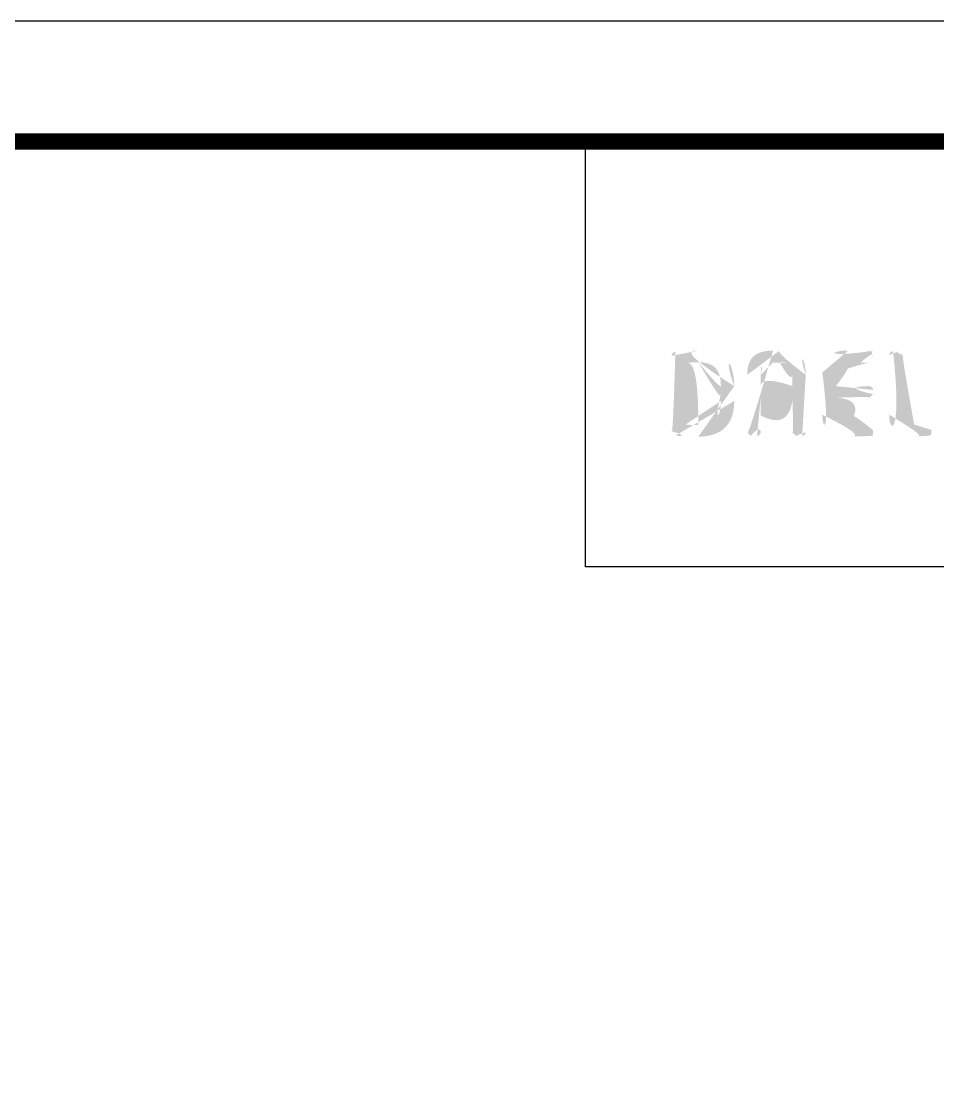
# Model space of a CAD drawing. Extents: x 16296660632 to 16296676784, y -37409619871 to -37409616699.
# Drawn here: x 16296676400.5 to 16296676594.6, y -37409616923 to -37409616698.7 of the extents above; entities that cross this region are included whole.
import ezdxf

# ---------------------------------------------------------------- set-up
doc = ezdxf.new("R2010")
doc.units = 0
doc.header["$LTSCALE"] = 10
doc.header["$MEASUREMENT"] = 0
doc.layers.get('0').update_dxf_attribs({"linetype": 'CONTINUOUS'})

msp = doc.modelspace()

# ---------------------------------------------------------------- hatches: boundary and pattern name
h = msp.add_hatch(color=5)
edge = h.paths.add_edge_path()
edge.add_spline(control_points=[(16296676551.52103, -37409616776.015022), (16296676551.52103, -37409616771.089561), (16296676548.89415, -37409616768.476402), (16296676543.923161, -37409616768.476402)], knot_values=[7, 7, 7, 7, 8, 8, 8, 8], degree=3, periodic=0)
edge.add_spline(control_points=[(16296676543.923161, -37409616768.476402), (16296676542.10235, -37409616768.476402), (16296676539.79586, -37409616768.585838), (16296676539.045641, -37409616768.711273)], knot_values=[0, 0, 0, 0, 1, 1, 1, 1], degree=3, periodic=0)
edge.add_spline(control_points=[(16296676539.045641, -37409616768.711273), (16296676538.577061, -37409616768.793312), (16296676538.271469, -37409616769.139977), (16296676538.271469, -37409616769.609642), (16296676538.271469, -37409616769.609642), (16296676538.271469, -37409616785.562431), (16296676538.271469, -37409616785.562431)], knot_values=[1, 1, 1, 1, 2, 2, 2, 3, 3, 3, 3], degree=3, periodic=0)
edge.add_spline(control_points=[(16296676538.271469, -37409616785.562431), (16296676538.271469, -37409616786.059532), (16296676538.577061, -37409616786.390167), (16296676539.07641, -37409616786.499657)], knot_values=[3, 3, 3, 3, 4, 4, 4, 4], degree=3, periodic=0)
edge.add_spline(control_points=[(16296676539.07641, -37409616786.499657), (16296676539.79586, -37409616786.593178), (16296676542.08639, -37409616786.711769), (16296676543.923161, -37409616786.711769)], knot_values=[4, 4, 4, 4, 5, 5, 5, 5], degree=3, periodic=0)
edge.add_spline(control_points=[(16296676543.923161, -37409616786.711769), (16296676548.89415, -37409616786.711769), (16296676551.52103, -37409616784.100853), (16296676551.52103, -37409616779.164047), (16296676551.52103, -37409616779.164047), (16296676551.52103, -37409616776.015022), (16296676551.52103, -37409616776.015022)], knot_values=[5, 5, 5, 5, 6, 6, 6, 7, 7, 7, 7], degree=3, periodic=0)
edge = h.paths.add_edge_path(flags=16)
edge.add_spline(control_points=[(16296676543.90716, -37409616770.936821), (16296676547.221569, -37409616770.936821), (16296676548.699181, -37409616772.512459), (16296676548.699181, -37409616776.015022), (16296676548.699181, -37409616776.015022), (16296676548.699181, -37409616776.802223), (16296676548.699181, -37409616777.589546)], knot_values=[4, 4, 4, 4, 5, 5, 5, 5.5, 5.5, 5.5, 5.5], degree=3, periodic=0)
edge.add_spline(control_points=[(16296676548.699181, -37409616777.589546), (16296676548.699181, -37409616778.376732), (16296676548.699181, -37409616779.164047), (16296676548.699181, -37409616779.164047)], knot_values=[5.5, 5.5, 5.5, 5.5, 6, 6, 6, 6], degree=3, periodic=0)
edge.add_spline(control_points=[(16296676548.699181, -37409616779.164047), (16296676548.699181, -37409616782.584473), (16296676547.12808, -37409616784.253639), (16296676543.923161, -37409616784.253639)], knot_values=[0, 0, 0, 0, 1, 1, 1, 1], degree=3, periodic=0)
edge.add_spline(control_points=[(16296676543.923161, -37409616784.253639), (16296676543.923109, -37409616784.253639), (16296676541.719259, -37409616784.217087), (16296676541.148029, -37409616784.194344), (16296676541.148029, -37409616784.194344), (16296676541.148029, -37409616771.071342), (16296676541.148029, -37409616771.071342)], knot_values=[1.00001, 1.00001, 1.00001, 1.00001, 2, 2, 2, 3, 3, 3, 3], degree=3, periodic=0)
edge.add_spline(control_points=[(16296676541.148029, -37409616771.071342), (16296676542.297291, -37409616770.950447), (16296676543.90716, -37409616770.936821), (16296676543.90716, -37409616770.936821)], knot_values=[3, 3, 3, 3, 4, 4, 4, 4], degree=3, periodic=0)
h = msp.add_hatch(color=5)
edge = h.paths.add_edge_path()
edge.add_spline(control_points=[(16296676566.66091, -37409616773.613853), (16296676566.66091, -37409616770.061203), (16296676564.94956, -37409616768.476402), (16296676561.142639, -37409616768.476402)], knot_values=[13, 13, 13, 13, 14, 14, 14, 14], degree=3, periodic=0)
edge.add_spline(control_points=[(16296676561.142639, -37409616768.476402), (16296676561.142611, -37409616768.476402), (16296676559.751699, -37409616768.476402), (16296676559.751699, -37409616768.476402)], knot_values=[0.00001, 0.00001, 0.00001, 0.00001, 1, 1, 1, 1], degree=3, periodic=0)
edge.add_spline(control_points=[(16296676559.751699, -37409616768.476402), (16296676555.944759, -37409616768.476402), (16296676554.264179, -37409616770.061203), (16296676554.264179, -37409616773.613853), (16296676554.264179, -37409616773.613853), (16296676554.264179, -37409616785.77227), (16296676554.264179, -37409616785.77227)], knot_values=[1, 1, 1, 1, 2, 2, 2, 3, 3, 3, 3], degree=3, periodic=0)
edge.add_spline(control_points=[(16296676554.264179, -37409616785.77227), (16296676554.264179, -37409616786.198677), (16296676554.59255, -37409616786.547569), (16296676555.02239, -37409616786.547569)], knot_values=[3, 3, 3, 3, 4, 4, 4, 4], degree=3, periodic=0)
edge.add_spline(control_points=[(16296676555.02239, -37409616786.547569), (16296676555.0224, -37409616786.547569), (16296676556.350651, -37409616786.547569), (16296676556.350651, -37409616786.547569)], knot_values=[4.00001, 4.00001, 4.00001, 4.00001, 5, 5, 5, 5], degree=3, periodic=0)
edge.add_spline(control_points=[(16296676556.350651, -37409616786.547569), (16296676556.796431, -37409616786.547569), (16296676557.108829, -37409616786.132553), (16296676557.108829, -37409616785.77227), (16296676557.108829, -37409616785.77227), (16296676557.108829, -37409616784.022728), (16296676557.108829, -37409616782.237556)], knot_values=[5, 5, 5, 5, 6, 6, 6, 6.5, 6.5, 6.5, 6.5], degree=3, periodic=0)
edge.add_spline(control_points=[(16296676557.108829, -37409616782.237556), (16296676557.108829, -37409616780.452377), (16296676557.108829, -37409616778.631599), (16296676557.108829, -37409616778.489128), (16296676557.108829, -37409616778.489128), (16296676563.81514, -37409616778.489128), (16296676563.81514, -37409616778.489128)], knot_values=[6.5, 6.5, 6.5, 6.5, 7, 7, 7, 8, 8, 8, 8], degree=3, periodic=0)
edge.add_spline(control_points=[(16296676563.81514, -37409616778.489128), (16296676563.81514, -37409616778.774017), (16296676563.81514, -37409616785.77227), (16296676563.81514, -37409616785.77227)], knot_values=[8, 8, 8, 8, 9, 9, 9, 9], degree=3, periodic=0)
edge.add_spline(control_points=[(16296676563.81514, -37409616785.77227), (16296676563.81514, -37409616786.214622), (16296676564.159479, -37409616786.547569), (16296676564.5665, -37409616786.547569)], knot_values=[9, 9, 9, 9, 10, 10, 10, 10], degree=3, periodic=0)
edge.add_spline(control_points=[(16296676564.5665, -37409616786.547569), (16296676564.566509, -37409616786.547569), (16296676565.90274, -37409616786.547569), (16296676565.90274, -37409616786.547569)], knot_values=[10.00001, 10.00001, 10.00001, 10.00001, 11, 11, 11, 11], degree=3, periodic=0)
edge.add_spline(control_points=[(16296676565.90274, -37409616786.547569), (16296676566.34853, -37409616786.547569), (16296676566.66091, -37409616786.116547), (16296676566.66091, -37409616785.77227), (16296676566.66091, -37409616785.77227), (16296676566.66091, -37409616773.613853), (16296676566.66091, -37409616773.613853)], knot_values=[11, 11, 11, 11, 12, 12, 12, 13, 13, 13, 13], degree=3, periodic=0)
edge = h.paths.add_edge_path(flags=16)
edge.add_spline(control_points=[(16296676557.108829, -37409616773.613853), (16296676557.108829, -37409616771.360924), (16296676557.750759, -37409616770.989273), (16296676559.751699, -37409616770.989273)], knot_values=[2, 2, 2, 2, 3, 3, 3, 3], degree=3, periodic=0)
edge.add_spline(control_points=[(16296676559.751699, -37409616770.989273), (16296676559.751711, -37409616770.989273), (16296676561.142639, -37409616770.989273), (16296676561.142639, -37409616770.989273)], knot_values=[3.00001, 3.00001, 3.00001, 3.00001, 4, 4, 4, 4], degree=3, periodic=0)
edge.add_spline(control_points=[(16296676561.142639, -37409616770.989273), (16296676563.15159, -37409616770.989273), (16296676563.81514, -37409616771.360924), (16296676563.81514, -37409616773.613853)], knot_values=[4, 4, 4, 4, 5, 5, 5, 5], degree=3, periodic=0)
edge.add_spline(control_points=[(16296676563.81514, -37409616773.613853), (16296676563.81514, -37409616773.613876), (16296676563.81514, -37409616775.775581), (16296676563.81514, -37409616775.987556)], knot_values=[5.00001, 5.00001, 5.00001, 5.00001, 6, 6, 6, 6], degree=3, periodic=0)
edge.add_spline(control_points=[(16296676563.81514, -37409616775.987556), (16296676563.81514, -37409616775.987556), (16296676557.108829, -37409616775.987556), (16296676557.108829, -37409616775.987556)], knot_values=[0, 0, 0, 0, 1, 1, 1, 1], degree=3, periodic=0)
edge.add_spline(control_points=[(16296676557.108829, -37409616775.987556), (16296676557.108829, -37409616775.775581), (16296676557.108829, -37409616773.613853), (16296676557.108829, -37409616773.613853)], knot_values=[1, 1, 1, 1, 2, 2, 2, 2], degree=3, periodic=0)
h = msp.add_hatch(color=5)
edge = h.paths.add_edge_path()
edge.add_spline(control_points=[(16296676573.038851, -37409616776.015022), (16296676573.038851, -37409616775.78463), (16296676573.038851, -37409616773.125954), (16296676573.038851, -37409616773.125954)], knot_values=[14, 14, 14, 14, 15, 15, 15, 15], degree=3, periodic=0)
edge.add_spline(control_points=[(16296676573.038851, -37409616773.125954), (16296676573.038851, -37409616771.773666), (16296676573.038851, -37409616771.034897), (16296676575.67256, -37409616771.034897), (16296676575.67256, -37409616771.034897), (16296676576.982, -37409616771.037727), (16296676578.29146, -37409616771.040527)], knot_values=[15, 15, 15, 15, 16, 16, 16, 16.5, 16.5, 16.5, 16.5], degree=3, periodic=0)
edge.add_spline(control_points=[(16296676578.29146, -37409616771.040527), (16296676579.60092, -37409616771.043427), (16296676580.91037, -37409616771.046257), (16296676580.91037, -37409616771.046257), (16296676580.91037, -37409616771.046257), (16296676580.91037, -37409616770.452263), (16296676580.91037, -37409616769.858276)], knot_values=[16.5, 16.5, 16.5, 16.5, 17, 17, 17, 17.5, 17.5, 17.5, 17.5], degree=3, periodic=0)
edge.add_spline(control_points=[(16296676580.91037, -37409616769.858276), (16296676580.91037, -37409616769.264229), (16296676580.91037, -37409616768.670197), (16296676580.91037, -37409616768.670197)], knot_values=[17.5, 17.5, 17.5, 17.5, 18, 18, 18, 18], degree=3, periodic=0)
edge.add_spline(control_points=[(16296676580.91037, -37409616768.670197), (16296676580.910339, -37409616768.670197), (16296676580.379049, -37409616768.620049), (16296676580.379049, -37409616768.620049)], knot_values=[18.00001, 18.00001, 18.00001, 18.00001, 19, 19, 19, 19], degree=3, periodic=0)
edge.add_spline(control_points=[(16296676580.379049, -37409616768.620049), (16296676579.316441, -37409616768.53109), (16296676576.97003, -37409616768.476402), (16296676575.642941, -37409616768.476402)], knot_values=[19, 19, 19, 19, 20, 20, 20, 20], degree=3, periodic=0)
edge.add_spline(control_points=[(16296676575.642941, -37409616768.476402), (16296676571.95344, -37409616768.476402), (16296676570.17025, -37409616769.988167), (16296676570.17025, -37409616773.125954)], knot_values=[20, 20, 20, 20, 21, 21, 21, 21], degree=3, periodic=0)
edge.add_spline(control_points=[(16296676570.17025, -37409616773.125954), (16296676570.17025, -37409616773.125954), (16296676570.17025, -37409616782.069099), (16296676570.17025, -37409616782.069099)], knot_values=[0, 0, 0, 0, 1, 1, 1, 1], degree=3, periodic=0)
edge.add_spline(control_points=[(16296676570.17025, -37409616782.069099), (16296676570.17025, -37409616785.195297), (16296676571.95344, -37409616786.711769), (16296676575.642941, -37409616786.711769)], knot_values=[1, 1, 1, 1, 2, 2, 2, 2], degree=3, periodic=0)
edge.add_spline(control_points=[(16296676575.642941, -37409616786.711769), (16296676577.27562, -37409616786.711769), (16296676579.48064, -37409616786.679878), (16296676580.379049, -37409616786.593178)], knot_values=[2, 2, 2, 2, 3, 3, 3, 3], degree=3, periodic=0)
edge.add_spline(control_points=[(16296676580.379049, -37409616786.593178), (16296676580.379049, -37409616786.593178), (16296676580.784941, -37409616786.558937), (16296676580.784941, -37409616786.558937)], knot_values=[3.00001, 3.00001, 3.00001, 3.00001, 3.99999, 3.99999, 3.99999, 3.99999], degree=3, periodic=0)
edge.add_spline(control_points=[(16296676580.784941, -37409616786.558937), (16296676580.784941, -37409616786.558937), (16296676580.784941, -37409616786.558937), (16296676580.784941, -37409616786.558937), (16296676580.784941, -37409616786.558937), (16296676580.910339, -37409616786.547569), (16296676580.91037, -37409616786.547569)], knot_values=[3.99999, 3.99999, 3.99999, 3.99999, 4, 4, 4, 4.99999, 4.99999, 4.99999, 4.99999], degree=3, periodic=0)
edge.add_spline(control_points=[(16296676580.91037, -37409616786.547569), (16296676580.91037, -37409616786.547569), (16296676580.91037, -37409616786.547569), (16296676580.91037, -37409616786.547569), (16296676580.91037, -37409616786.547569), (16296676580.91037, -37409616785.947243), (16296676580.91037, -37409616785.347008)], knot_values=[4.99999, 4.99999, 4.99999, 4.99999, 5.25, 5.25, 5.25, 5.5, 5.5, 5.5, 5.5], degree=3, periodic=0)
edge.add_spline(control_points=[(16296676580.91037, -37409616785.347008), (16296676580.91037, -37409616784.746773), (16296676580.91037, -37409616784.146423), (16296676580.91037, -37409616784.146423), (16296676580.91037, -37409616784.146423), (16296676575.67256, -37409616784.146423), (16296676575.67256, -37409616784.146423)], knot_values=[5.5, 5.5, 5.5, 5.5, 6, 6, 6, 7, 7, 7, 7], degree=3, periodic=0)
edge.add_spline(control_points=[(16296676575.67256, -37409616784.146423), (16296676573.038851, -37409616784.146423), (16296676573.038851, -37409616783.412216), (16296676573.038851, -37409616782.069099), (16296676573.038851, -37409616782.069099), (16296676573.038851, -37409616778.74218), (16296676573.038851, -37409616778.479942)], knot_values=[7, 7, 7, 7, 8, 8, 8, 9, 9, 9, 9], degree=3, periodic=0)
edge.add_spline(control_points=[(16296676573.038851, -37409616778.479942), (16296676573.29652, -37409616778.479942), (16296676580.112261, -37409616778.479942), (16296676580.112261, -37409616778.479942)], knot_values=[9, 9, 9, 9, 10, 10, 10, 10], degree=3, periodic=0)
edge.add_spline(control_points=[(16296676580.112261, -37409616778.479942), (16296676580.534121, -37409616778.479942), (16296676580.91037, -37409616778.144676), (16296676580.91037, -37409616777.713753)], knot_values=[10, 10, 10, 10, 11, 11, 11, 11], degree=3, periodic=0)
edge.add_spline(control_points=[(16296676580.91037, -37409616777.713753), (16296676580.91037, -37409616777.713753), (16296676580.91037, -37409616776.824463), (16296676580.91037, -37409616776.824463)], knot_values=[11.00001, 11.00001, 11.00001, 11.00001, 12, 12, 12, 12], degree=3, periodic=0)
edge.add_spline(control_points=[(16296676580.91037, -37409616776.824463), (16296676580.91037, -37409616776.377533), (16296676580.534121, -37409616776.015022), (16296676580.112261, -37409616776.015022), (16296676580.112261, -37409616776.015022), (16296676573.29652, -37409616776.015022), (16296676573.038851, -37409616776.015022)], knot_values=[12, 12, 12, 12, 13, 13, 13, 14, 14, 14, 14], degree=3, periodic=0)
h = msp.add_hatch(color=5)
edge = h.paths.add_edge_path()
edge.add_spline(control_points=[(16296676589.62558, -37409616784.146423), (16296676587.17885, -37409616784.146423), (16296676587.17885, -37409616783.22065), (16296676587.17885, -37409616782.326813), (16296676587.17885, -37409616782.326813), (16296676587.17885, -37409616769.436333), (16296676587.17885, -37409616769.436333)], knot_values=[9, 9, 9, 9, 10, 10, 10, 11, 11, 11, 11], degree=3, periodic=0)
edge.add_spline(control_points=[(16296676587.17885, -37409616769.436333), (16296676587.17885, -37409616769.003181), (16296676586.81171, -37409616768.629143), (16296676586.373911, -37409616768.629143)], knot_values=[11, 11, 11, 11, 12, 12, 12, 12], degree=3, periodic=0)
edge.add_spline(control_points=[(16296676586.373911, -37409616768.629143), (16296676586.37388, -37409616768.629143), (16296676585.15398, -37409616768.629143), (16296676585.153971, -37409616768.629143)], knot_values=[12.00001, 12.00001, 12.00001, 12.00001, 12.99999, 12.99999, 12.99999, 12.99999], degree=3, periodic=0)
edge.add_spline(control_points=[(16296676585.153971, -37409616768.629143), (16296676584.709299, -37409616768.629143), (16296676584.326229, -37409616769.003181), (16296676584.326229, -37409616769.436333), (16296676584.326229, -37409616769.436333), (16296676584.326229, -37409616782.069099), (16296676584.326229, -37409616782.069099)], knot_values=[0, 0, 0, 0, 1, 1, 1, 2, 2, 2, 2], degree=3, periodic=0)
edge.add_spline(control_points=[(16296676584.326229, -37409616782.069099), (16296676584.326229, -37409616786.187279), (16296676587.15604, -37409616786.711769), (16296676589.602779, -37409616786.711769)], knot_values=[2, 2, 2, 2, 3, 3, 3, 3], degree=3, periodic=0)
edge.add_spline(control_points=[(16296676589.602779, -37409616786.711769), (16296676591.392771, -37409616786.711769), (16296676591.83061, -37409616786.634239), (16296676592.384701, -37409616786.547569)], knot_values=[3, 3, 3, 3, 4, 4, 4, 4], degree=3, periodic=0)
edge.add_spline(control_points=[(16296676592.384701, -37409616786.547569), (16296676592.38472, -37409616786.547569), (16296676592.6971, -37409616786.508781), (16296676592.6971, -37409616786.508781)], knot_values=[4.00001, 4.00001, 4.00001, 4.00001, 4.99999, 4.99999, 4.99999, 4.99999], degree=3, periodic=0)
edge.add_spline(control_points=[(16296676592.6971, -37409616786.508781), (16296676592.6971, -37409616786.508781), (16296676592.6971, -37409616786.508781), (16296676592.6971, -37409616786.508781), (16296676592.6971, -37409616786.508781), (16296676593.096149, -37409616786.438103), (16296676593.096149, -37409616786.438103)], knot_values=[4.99999, 4.99999, 4.99999, 4.99999, 5.499995, 5.499995, 5.499995, 5.99999, 5.99999, 5.99999, 5.99999], degree=3, periodic=0)
edge.add_spline(control_points=[(16296676593.096149, -37409616786.438103), (16296676593.096149, -37409616786.438103), (16296676593.096149, -37409616786.438103), (16296676593.096149, -37409616786.438103), (16296676593.096149, -37409616786.438103), (16296676593.237551, -37409616786.417641), (16296676593.237551, -37409616786.417641)], knot_values=[5.99999, 5.99999, 5.99999, 5.99999, 6.499995, 6.499995, 6.499995, 6.99999, 6.99999, 6.99999, 6.99999], degree=3, periodic=0)
edge.add_spline(control_points=[(16296676593.237551, -37409616786.417641), (16296676593.237551, -37409616786.417641), (16296676593.237551, -37409616786.417641), (16296676593.237551, -37409616786.417641), (16296676593.237551, -37409616786.417641), (16296676593.237551, -37409616785.849831), (16296676593.237551, -37409616785.282043)], knot_values=[6.99999, 6.99999, 6.99999, 6.99999, 7.25, 7.25, 7.25, 7.5, 7.5, 7.5, 7.5], degree=3, periodic=0)
edge.add_spline(control_points=[(16296676593.237551, -37409616785.282043), (16296676593.237551, -37409616784.714233), (16296676593.237551, -37409616784.146423), (16296676593.237551, -37409616784.146423), (16296676593.237551, -37409616784.146423), (16296676589.62558, -37409616784.146423), (16296676589.62558, -37409616784.146423)], knot_values=[7.5, 7.5, 7.5, 7.5, 8, 8, 8, 9, 9, 9, 9], degree=3, periodic=0)

# ---------------------------------------------------------------- linework, layer by layer
at = {"color": 5, "ltscale": 0.5}
msp.add_line((16296676519.99847, -37409616814.29493), (16296676519.99847, -37409616724.164268), dxfattribs=at)
at = {"color": 5, "ltscale": 40}
msp.add_line((16296676759.29759, -37409616814.29493), (16296676519.99847, -37409616814.29493), dxfattribs=at)
at = {"ltscale": 0.5}
msp.add_lwpolyline([(16296675286.22047, -37409617795.791344), (16296676783.52046, -37409617795.791344), (16296676783.52046, -37409616698.691338), (16296675286.22047, -37409616698.691338)], close=True, dxfattribs=at)
at = {"color": 5, "linetype": 'ByBlock', "lineweight": 200, "const_width": 3.45}
msp.add_lwpolyline([(16296675310.29731, -37409617748.814491), (16296676759.29731, -37409617748.814491), (16296676759.29731, -37409616724.164482), (16296675310.29731, -37409616724.164482)], close=True, dxfattribs=at)

doc.saveas('drawing.dxf')
